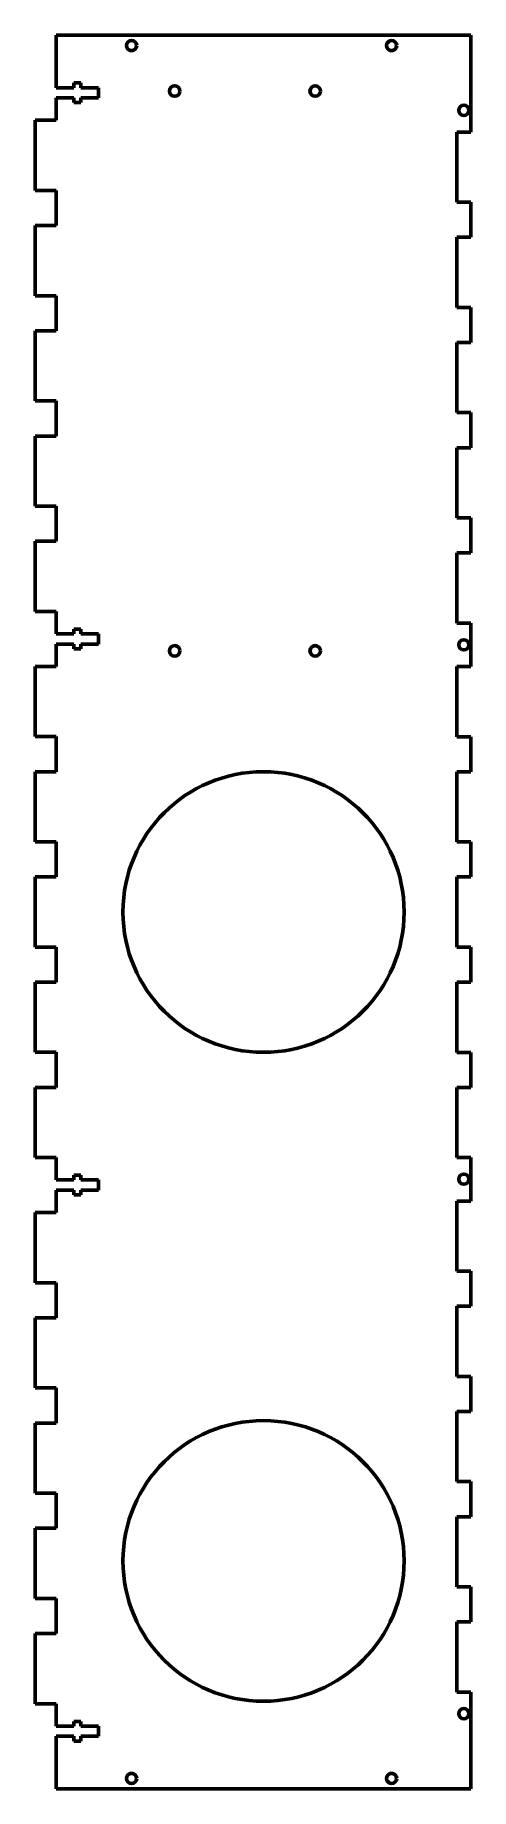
# Model space of a CAD drawing. Header units: millimetres. Extents: x -65 to 59, y -250 to 250.
import ezdxf

# ---------------------------------------------------------------- set-up
doc = ezdxf.new("R2010")
doc.units = ezdxf.units.MM
doc.linetypes.add('K5LT_BASIC', pattern=[0])

msp = doc.modelspace()

# ---------------------------------------------------------------- linework, layer by layer
at = {"color": 150, "linetype": 'K5LT_BASIC', "lineweight": 60, "true_color": 0x0080ff}
for p, q in [((59, 250), (-59, 250)), ((-59, 250), (-59, 235)), ((59, 222.36), (59, 250)), ((-59, 235), (-54, 235)), ((-54, 236.35), (-52, 236.35)), ((-54, 235), (-54, 236.35)), ((-52, 236.35), (-52, 235)), ((-52, 235), (-47, 235)), ((-59, 232.1), (-59, 225.7)), ((-54, 232.1), (-59, 232.1)), ((-54, 230.75), (-54, 232.1)), ((-52, 230.75), (-54, 230.75)), ((-52, 232.1), (-52, 230.75)), ((-47, 232.1), (-52, 232.1)), ((-47, 235), (-47, 232.1)), ((-59, 225.7), (-65, 225.7)), ((-65, 225.7), (-65, 205.7)), ((55, 222.36), (59, 222.36)), ((55, 202.36), (55, 222.36)), ((-65, 205.7), (-59, 205.7)), ((-59, 205.7), (-59, 195.7)), ((59, 202.36), (55, 202.36)), ((59, 192.36), (59, 202.36)), ((-65, 195.7), (-65, 175.7)), ((-59, 195.7), (-65, 195.7)), ((55, 192.36), (59, 192.36)), ((55, 172.36), (55, 192.36)), ((-65, 175.7), (-59, 175.7)), ((-59, 175.7), (-59, 165.7)), ((59, 172.36), (55, 172.36)), ((59, 162.36), (59, 172.36)), ((-59, 165.7), (-65, 165.7)), ((-65, 165.7), (-65, 145.7)), ((55, 162.36), (59, 162.36)), ((55, 142.36), (55, 162.36)), ((-65, 145.7), (-59, 145.7)), ((-59, 145.7), (-59, 135.7)), ((59, 142.36), (55, 142.36)), ((59, 132.36), (59, 142.36)), ((-65, 135.7), (-65, 115.7)), ((-59, 135.7), (-65, 135.7)), ((55, 132.36), (59, 132.36)), ((55, 112.36), (55, 132.36)), ((-65, 115.7), (-59, 115.7)), ((-59, 115.7), (-59, 105.7)), ((59, 112.36), (55, 112.36)), ((59, 102.36), (59, 112.36)), ((-65, 105.7), (-65, 85.7)), ((-59, 105.7), (-65, 105.7)), ((55, 102.36), (59, 102.36)), ((55, 82.36), (55, 102.36)), ((-65, 85.7), (-59, 85.7)), ((-59, 85.7), (-59, 79.3)), ((-54, 79.3), (-54, 80.65)), ((-54, 80.65), (-52, 80.65)), ((-52, 80.65), (-52, 79.3)), ((59, 82.36), (55, 82.36)), ((59, 69.98), (59, 82.36)), ((-59, 79.3), (-54, 79.3)), ((-59, 76.4), (-59, 70)), ((-54, 76.4), (-59, 76.4)), ((-54, 75.05), (-54, 76.4)), ((-52, 75.05), (-54, 75.05)), ((-52, 79.3), (-47, 79.3)), ((-47, 76.4), (-52, 76.4)), ((-52, 76.4), (-52, 75.05)), ((-47, 79.3), (-47, 76.4)), ((-65, 70), (-65, 50)), ((-59, 70), (-65, 70)), ((55, 49.98), (55, 69.98)), ((55, 69.98), (59, 69.98)), ((-65, 50), (-59, 50)), ((-59, 50), (-59, 40)), ((59, 49.98), (55, 49.98)), ((59, 39.98), (59, 49.98)), ((-59, 40), (-65, 40)), ((-65, 40), (-65, 20)), ((55, 19.98), (55, 39.98)), ((55, 39.98), (59, 39.98)), ((-65, 20), (-59, 20)), ((-59, 20), (-59, 10)), ((59, 19.98), (55, 19.98)), ((59, 9.98), (59, 19.98)), ((-65, 10), (-65, -10)), ((-59, 10), (-65, 10)), ((55, 9.98), (59, 9.98)), ((55, -10.02), (55, 9.98)), ((-65, -10), (-59, -10)), ((-59, -10), (-59, -20)), ((59, -10.02), (55, -10.02)), ((59, -20.02), (59, -10.02)), ((-59, -20), (-65, -20)), ((-65, -20), (-65, -40)), ((55, -40.02), (55, -20.02)), ((55, -20.02), (59, -20.02)), ((-65, -40), (-59, -40)), ((-59, -40), (-59, -50)), ((59, -40.02), (55, -40.02)), ((59, -50.02), (59, -40.02)), ((-59, -50), (-65, -50)), ((-65, -50), (-65, -70)), ((55, -70.02), (55, -50.02)), ((55, -50.02), (59, -50.02)), ((-65, -70), (-59, -70)), ((-59, -70), (-59, -76.4)), ((59, -70.02), (55, -70.02)), ((59, -82.4), (59, -70.02)), ((-59, -76.4), (-54, -76.4)), ((-54, -79.3), (-59, -79.3)), ((-59, -79.3), (-59, -85.7)), ((-54, -75.05), (-52, -75.05)), ((-54, -76.4), (-54, -75.05)), ((-54, -80.65), (-54, -79.3)), ((-52, -75.05), (-52, -76.4)), ((-52, -76.4), (-47, -76.4)), ((-47, -79.3), (-52, -79.3)), ((-52, -79.3), (-52, -80.65)), ((-47, -76.4), (-47, -79.3)), ((-52, -80.65), (-54, -80.65)), ((55, -102.4), (55, -82.4)), ((55, -82.4), (59, -82.4)), ((-65, -85.7), (-65, -105.7)), ((-59, -85.7), (-65, -85.7)), ((59, -102.4), (55, -102.4)), ((59, -112.4), (59, -102.4)), ((-65, -105.7), (-59, -105.7)), ((-59, -105.7), (-59, -115.7)), ((55, -132.4), (55, -112.4)), ((55, -112.4), (59, -112.4)), ((-65, -115.7), (-65, -135.7)), ((-59, -115.7), (-65, -115.7)), ((59, -132.4), (55, -132.4)), ((59, -142.4), (59, -132.4)), ((-65, -135.7), (-59, -135.7)), ((-59, -135.7), (-59, -145.7)), ((55, -142.4), (59, -142.4)), ((55, -162.4), (55, -142.4)), ((-65, -145.7), (-65, -165.7)), ((-59, -145.7), (-65, -145.7)), ((59, -162.4), (55, -162.4)), ((59, -172.4), (59, -162.4)), ((-65, -165.7), (-59, -165.7)), ((-59, -165.7), (-59, -175.7)), ((55, -172.4), (59, -172.4)), ((55, -192.4), (55, -172.4)), ((-65, -175.7), (-65, -195.7)), ((-59, -175.7), (-65, -175.7)), ((59, -192.4), (55, -192.4)), ((59, -202.4), (59, -192.4)), ((-65, -195.7), (-59, -195.7)), ((-59, -195.7), (-59, -205.7)), ((55, -202.4), (59, -202.4)), ((55, -222.4), (55, -202.4)), ((-65, -205.7), (-65, -225.7)), ((-59, -205.7), (-65, -205.7)), ((59, -222.4), (55, -222.4)), ((59, -250), (59, -222.4)), ((-65, -225.7), (-59, -225.7)), ((-59, -225.7), (-59, -232.1)), ((-59, -232.1), (-54, -232.1)), ((-54, -232.1), (-54, -230.75)), ((-54, -230.75), (-52, -230.75)), ((-52, -230.75), (-52, -232.1)), ((-52, -232.1), (-47, -232.1)), ((-47, -235), (-52, -235)), ((-47, -232.1), (-47, -235)), ((-54, -235), (-59, -235)), ((-59, -235), (-59, -250)), ((-54, -236.35), (-54, -235)), ((-52, -236.35), (-54, -236.35)), ((-52, -235), (-52, -236.35)), ((-59, -250), (59, -250))]:
    msp.add_line(p, q, dxfattribs=at)
for centre, radius in [((-37.55, 247), 1.45), ((36.45, 247), 1.45), ((-25.29, 234.04), 1.5), ((14.71, 234.04), 1.5), ((57, 228.55), 1.45), ((-25.29, 74.44), 1.5), ((14.71, 74.44), 1.5), ((57, 76.18), 1.45), ((0, 0), 40), ((57, -76.18), 1.45), ((0, -185), 40), ((57, -228.55), 1.45), ((-37.55, -247), 1.45), ((36.45, -247), 1.45)]:
    msp.add_circle(centre, radius, dxfattribs=at)

doc.saveas('drawing.dxf')
